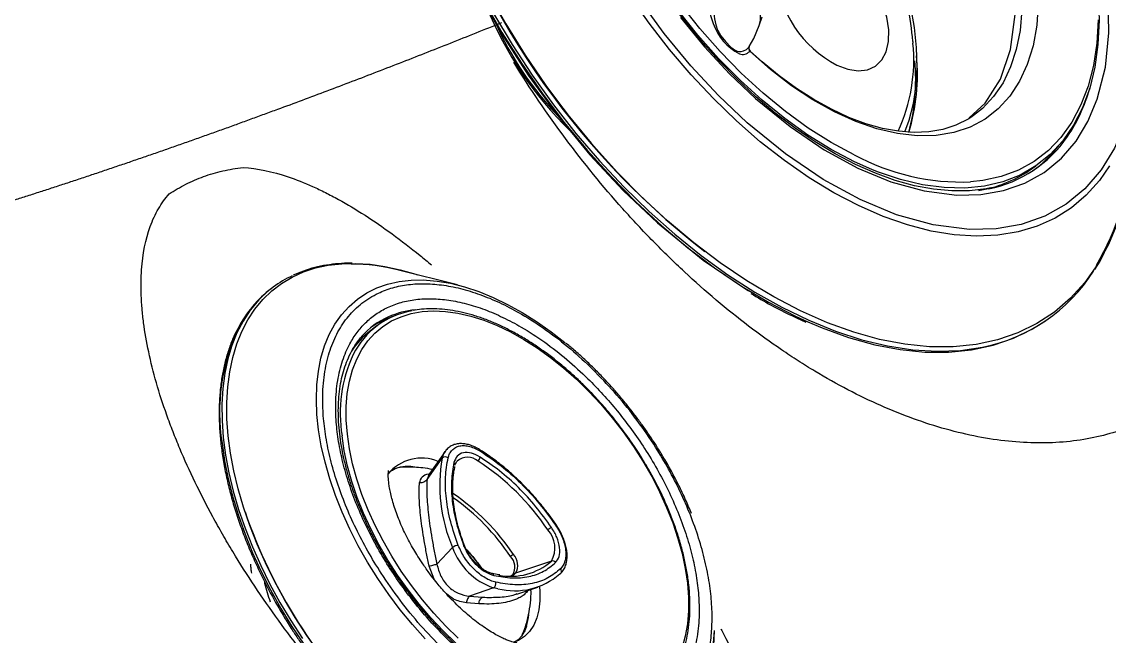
# Model space of a CAD drawing. Extents: x 528 to 612, y 788 to 934.
# Drawn here: x 537.31 to 542.88, y 819.48 to 822.63 of the extents above; entities that cross this region are included whole.
import ezdxf

# ---------------------------------------------------------------- set-up
doc = ezdxf.new("R2010")
doc.units = 0
doc.header["$MEASUREMENT"] = 0
doc.layers.add('1', color=4, linetype='Continuous')
doc.layers.add('JET', color=3, linetype='Continuous')

# ---------------------------------------------------------------- blocks, each defined once
blk = doc.blocks.new('3Dir_1645101')
at = {"layer": '1', "color": 3, "linetype": 'Continuous', "lineweight": 25}
for p, q in [((-1.1469, 0.4836), (-1.3871, 0.2871)), ((1.3004, 0.2871), (1.0602, 0.4836)), ((-1.2244, 0.0295), (-1.2244, -0.012)), ((0.2761, 0.0254), (0.2166, -0.1591)), ((-0.4997, -0.0763), (-0.5004, -0.0741)), ((-0.4997, -0.0763), (-0.4518, -0.2196)), ((-0.44, -0.2363), (-0.481, -0.1089)), ((-0.4224, -0.0593), (-0.4234, -0.056)), ((0.3054, -0.2179), (0.3415, -0.1099)), ((0.2184, -0.1806), (0.2166, -0.1591)), ((-0.4499, -0.2188), (-0.44, -0.2363)), ((0.2139, -0.1755), (0.2138, -0.1868)), ((0.2139, -0.1755), (0.215, -0.1853)), ((0.3052, -0.2168), (0.3041, -0.2214)), ((0.468, -0.2772), (0.4712, -0.2816)), ((-1.7008, -0.2806), (-1.7008, -0.2917)), ((0.2084, -0.2947), (0.1707, -0.4188)), ((0.2263, -0.2789), (0.2084, -0.2947)), ((-0.0616, -0.4547), (-0.0814, -0.3395)), ((0.1707, -0.4188), (0.2142, -0.369)), ((0.2303, -0.4034), (0.1877, -0.4518)), ((-0.0084, -0.5125), (-0.0761, -0.4927)), ((-0.8633, -1.0834), (-0.8557, -1.0859))]:
    blk.add_line(p, q, dxfattribs=at)
at = {"layer": '1', "color": 3, "linetype": 'Continuous', "lineweight": 25, "flags": 128}
for points in [[(-1.2617, 0.3706), (-1.2252, 0.4115), (-1.1743, 0.4603), (-1.1174, 0.5068), (-1.0548, 0.5508), (-0.9867, 0.5921), (-0.9136, 0.6303), (-0.8359, 0.6654), (-0.754, 0.6971), (-0.6682, 0.7253), (-0.5813, 0.7493)], [(-0.859, 0.5224), (-0.7917, 0.5579), (-0.7198, 0.5902), (-0.6437, 0.6191), (-0.5639, 0.6446), (-0.4809, 0.6663), (-0.3952, 0.6842), (-0.3073, 0.6982), (-0.2178, 0.7081), (-0.1272, 0.714), (-0.0361, 0.7157), (0.0549, 0.7133), (0.1454, 0.7068), (0.2347, 0.6962), (0.3222, 0.6816), (0.4075, 0.6631), (0.4901, 0.6408), (0.5693, 0.6148), (0.6448, 0.5853), (0.716, 0.5525), (0.7826, 0.5165), (0.844, 0.4776), (0.9, 0.4361), (0.9502, 0.3922), (0.9942, 0.3461), (1.0319, 0.2982)], [(0.3085, -0.593), (0.2206, -0.607), (0.1311, -0.6169), (0.0405, -0.6228), (-0.0506, -0.6245), (-0.1416, -0.6221), (-0.2321, -0.6156), (-0.3213, -0.605), (-0.4089, -0.5904), (-0.4942, -0.5719), (-0.5768, -0.5496), (-0.656, -0.5236), (-0.7315, -0.4941), (-0.8027, -0.4612), (-0.8693, -0.4253), (-0.9307, -0.3864), (-0.9867, -0.3449), (-1.0369, -0.301), (-1.0809, -0.2549), (-1.1185, -0.207), (-1.1496, -0.1575), (-1.1738, -0.1068), (-1.191, -0.0551), (-1.2011, -0.0028), (-1.2041, 0.0498), (-1.2, 0.1023), (-1.1887, 0.1546), (-1.1704, 0.2061), (-1.1451, 0.2566), (-1.113, 0.3059), (-1.0743, 0.3535), (-1.0293, 0.3993), (-0.9782, 0.4429), (-0.9213, 0.484), (-0.859, 0.5224)], [(-0.057, -1.2095), (-0.1658, -1.2069), (-0.2742, -1.2001), (-0.3815, -1.1893), (-0.4873, -1.1743), (-0.5912, -1.1554), (-0.6927, -1.1325), (-0.7914, -1.1058), (-0.8868, -1.0754), (-0.9785, -1.0415), (-1.0661, -1.0041), (-1.1493, -0.9634), (-1.2276, -0.9197), (-1.3007, -0.8731), (-1.3683, -0.8237), (-1.4302, -0.772), (-1.4859, -0.7179), (-1.5354, -0.6619), (-1.5784, -0.6041), (-1.6146, -0.5447), (-1.6439, -0.4842), (-1.6663, -0.4226), (-1.6816, -0.3603), (-1.6897, -0.2976), (-1.6906, -0.2347), (-1.6843, -0.1719), (-1.6708, -0.1095), (-1.6502, -0.0477), (-1.6226, 0.0131), (-1.588, 0.0728), (-1.5468, 0.131), (-1.4989, 0.1875), (-1.4447, 0.2421), (-1.3843, 0.2944), (-1.3181, 0.3444), (-1.3109, 0.3495)], [(0.2101, -0.7319), (0.1126, -0.7405), (0.0142, -0.745), (-0.0845, -0.7453), (-0.1829, -0.7415), (-0.2806, -0.7336), (-0.377, -0.7215), (-0.4717, -0.7055), (-0.564, -0.6854), (-0.6536, -0.6616), (-0.7399, -0.634), (-0.8225, -0.6029), (-0.901, -0.5683), (-0.9749, -0.5306), (-1.0438, -0.4898), (-1.1074, -0.4463), (-1.1653, -0.4002), (-1.2172, -0.3517), (-1.2628, -0.3012), (-1.3019, -0.2489), (-1.3344, -0.1952), (-1.3599, -0.1401), (-1.3784, -0.0842), (-1.3898, -0.0276), (-1.394, 0.0293), (-1.391, 0.0862), (-1.3808, 0.1429), (-1.3635, 0.1989), (-1.3391, 0.2541), (-1.3078, 0.3081), (-1.2698, 0.3607), (-1.2617, 0.3706)], [(0.3547, 0.0204), (0.3554, 0.0241), (0.3553, 0.0262)], [(-0.481, -0.1089), (-0.4954, -0.0868), (-0.4997, -0.0763)], [(0.344, -0.102), (0.3655, -0.1152), (0.4049, -0.144), (0.4383, -0.1753), (0.4652, -0.2086), (0.4853, -0.2434), (0.4981, -0.2794), (0.5037, -0.316), (0.5018, -0.3527), (0.4958, -0.3792)], [(0.3216, -0.6189), (0.2324, -0.6335), (0.1414, -0.6439), (0.0493, -0.6502), (-0.0433, -0.6523), (-0.136, -0.6502), (-0.2281, -0.6439), (-0.3191, -0.6335), (-0.4083, -0.6189), (-0.4953, -0.6004), (-0.5795, -0.578), (-0.6605, -0.5518), (-0.7376, -0.5221), (-0.8104, -0.4889), (-0.8785, -0.4526)], [(-0.5552, -0.2779), (-0.5431, -0.2624), (-0.5298, -0.2477)], [(-0.0554, -0.2883), (-0.054, -0.2868), (-0.0526, -0.2858), (-0.0513, -0.2853), (-0.0502, -0.2853), (-0.05, -0.2854)], [(-1.6896, -0.3918), (-1.6759, -0.4459), (-1.6534, -0.5078), (-1.6239, -0.5688), (-1.5874, -0.6285), (-1.5442, -0.6866), (-1.4945, -0.743), (-1.4384, -0.7973), (-1.3762, -0.8494), (-1.3081, -0.899), (-1.2346, -0.9459), (-1.1558, -0.9899), (-1.0722, -1.0308), (-0.984, -1.0684), (-0.8918, -1.1026), (-0.7958, -1.1332), (-0.6966, -1.16), (-0.5945, -1.183), (-0.4899, -1.2021), (-0.3835, -1.2171), (-0.2755, -1.228), (-0.1666, -1.2348)], [(-1.2154, -0.9683), (-1.1353, -1.0115), (-1.0505, -1.0516), (-0.9613, -1.0884), (-0.8681, -1.1217), (-0.7713, -1.1513), (-0.6713, -1.1772), (-0.5685, -1.1992), (-0.4635, -1.2173), (-0.3566, -1.2313), (-0.2484, -1.2412), (-0.1392, -1.2469)]]:
    blk.add_lwpolyline(points, dxfattribs=at)
at = {"layer": '1', "color": 3, "linetype": 'Continuous', "lineweight": 25}
for centre, radius, start, end in [((0.5409, -0.1585), 0.8259, 39.1368, 51.0373), ((-0.7725, -0.4759), 0.9798, 128.8498, 143.1889), ((-0.7758, -0.0018), 0.4624, 149.2028, 167.0585), ((-0.8125, 0.0296), 0.4116, 152.8339, 206.9181), ((-0.8237, -0.0134), 0.4126, 160.96, 178.0219), ((0.3875, 0.1021), 0.2507, 173.9021, 179.1376), ((0.1481, 0.1525), 0.00694, 151.625, 182.4367), ((-0.8349, 0.0137), 0.4014, 167.3254, 191.7819), ((-0.398, 0.0651), 0.00701, 40.0757, 104.6096), ((0.0739, -1.1285), 1.236, 87.0825, 110.5036), ((0.1527, -0.0276), 0.1344, 23.2181, 96.7872), ((-0.3424, -0.0503), 0.0812, 101.8405, 184.0774), ((-0.3955, 0.0238), 0.0368, 8.3368, 45.617), ((-0.0382, 0.0006), 0.3153, 312.0381, 4.5158), ((0.0031, -0.0059), 0.3526, 309.2732, 4.2838), ((0.295, 0.0177), 0.0204, 89.7731, 157.9153), ((0.3379, 0.0222), 0.0178, 13.0451, 97.0359), ((-0.8165, -0.011), 0.408, 180.1437, 200.7206), ((-0.459, -0.1056), 0.0223, 102.7551, 188.4712), ((0.1014, 0.4386), 0.7993, 223.2273, 256.778), ((-0.4223, -0.087), 0.0143, 43.5248, 109.8836), ((0.0749, -1.2601), 1.151, 87.1346, 109.1603), ((1.0442, -0.1294), 0.912, 178.8098, 179.9312), ((0.142, -0.1911), 0.0812, 23.2181, 96.7872), ((-0.5532, 0.1794), 0.7108, 208.2282, 242.7649), ((-0.3637, -0.3272), 0.2248, 121.1962, 193.7732), ((0.0753, -1.2806), 1.1537, 87.172, 108.148), ((0.1415, -0.2066), 0.0788, 23.2181, 96.7872), ((0.2684, -0.176), 0.0545, 161.9732, 179.5197), ((-1.1427, -0.2806), 0.5581, 168.3404, 191.4853), ((0.1535, -0.2661), 0.0123, 63.5317, 126.7838), ((0.1842, -0.2913), 0.0245, 351.994, 69.5694), ((0.2163, -0.4637), 0.3133, 36.5336, 47.8723), ((-1.1059, -0.2864), 0.595, 180.5049, 206.3752), ((-0.0372, -0.3355), 0.0443, 144.0119, 185.2503), ((0.0171, -0.017), 0.3372, 253.0162, 304.5699), ((0.0796, -1.5181), 1.2353, 89.544, 95.269), ((-0.7403, -0.0627), 1.0226, 208.5059, 242.3165), ((-0.0413, 1.507), 2.7176, 252.3947, 278.9687)]:
    blk.add_arc(centre, radius, start, end, dxfattribs=at)
for points, knots in [([(0.2983, -0.6903), (0.246, -0.6973), (0.1397, -0.7114), (-0.0263, -0.7181), (-0.183, -0.7137), (-0.327, -0.6998), (-0.4568, -0.6793), (-0.5831, -0.6512), (-0.7046, -0.6153), (-0.8191, -0.5725), (-0.9245, -0.5234), (-1.0201, -0.4688), (-1.1129, -0.4038), (-1.1982, -0.3276), (-1.27, -0.2411), (-1.3217, -0.1519), (-1.3542, -0.0597), (-1.367, 0.036), (-1.359, 0.1265), (-1.335, 0.2096), (-1.2995, 0.2845), (-1.2507, 0.3575), (-1.1887, 0.4276), (-1.1145, 0.4937), (-1.0295, 0.5545), (-0.9348, 0.6097), (-0.8222, 0.6633), (-0.6903, 0.7124), (-0.5407, 0.7545), (-0.4364, 0.7729), (-0.385, 0.782)], [0, 0, 0, 0, 0.038816, 0.0788356, 0.1199757, 0.1521421, 0.1843035, 0.2171543, 0.25, 0.2828508, 0.3156966, 0.3478629, 0.3800243, 0.4211688, 0.4611874, 0.5, 0.5388171, 0.5788356, 0.6199757, 0.6521421, 0.6843035, 0.7171543, 0.75, 0.7828508, 0.8156966, 0.8478629, 0.8800243, 0.9211688, 0.9611862, 1, 1, 1, 1]), ([(-0.0433, 0.8152), (-0.0756, 0.8148), (-0.1209, 0.8143), (-0.1874, 0.8109), (-0.2437, 0.8068), (-0.3103, 0.8001), (-0.3795, 0.7909), (-0.4509, 0.779), (-0.5177, 0.7658), (-0.5599, 0.7554), (-0.5785, 0.7508)], [0, 0, 0, 0, 0.175974, 0.246647, 0.363913, 0.485352, 0.615317, 0.750612, 0.889949, 1, 1, 1, 1]), ([(0.2983, -0.6903), (0.337, -0.6837), (0.4142, -0.6705), (0.5277, -0.6424), (0.6385, -0.6082), (0.7464, -0.5664), (0.8482, -0.518), (0.9428, -0.4628), (1.0278, -0.402), (1.102, -0.3359), (1.164, -0.2658), (1.2128, -0.1928), (1.2483, -0.1179), (1.2724, -0.0348), (1.2803, 0.0557), (1.2675, 0.1514), (1.2377, 0.236), (1.1971, 0.3099), (1.1491, 0.3755), (1.0896, 0.4395), (1.0172, 0.5018), (0.9334, 0.5605), (0.8378, 0.6151), (0.7324, 0.6642), (0.6179, 0.707), (0.4964, 0.7429), (0.3701, 0.771), (0.2403, 0.7915), (0.0964, 0.8054), (-0.0604, 0.8098), (-0.2264, 0.8031), (-0.3327, 0.789), (-0.385, 0.782)], [0, 0, 0, 0, 0.029125, 0.058252, 0.089125, 0.120002, 0.152161, 0.184325, 0.217169, 0.250017, 0.282861, 0.315709, 0.347868, 0.380033, 0.42117, 0.461186, 0.5, 0.529124, 0.558252, 0.589125, 0.620002, 0.652161, 0.684325, 0.717169, 0.750017, 0.782861, 0.815709, 0.847868, 0.880033, 0.92117, 0.961187, 1, 1, 1, 1]), ([(0.5093, 0.7465), (0.4845, 0.7527), (0.4336, 0.7654), (0.3547, 0.7809), (0.2751, 0.7936), (0.1991, 0.8029), (0.1326, 0.8088), (0.0724, 0.8125), (0.0157, 0.8148), (-0.0237, 0.8151), (-0.0433, 0.8152)], [0, 0, 0, 0, 0.142248, 0.291662, 0.437987, 0.577315, 0.700524, 0.792414, 0.896267, 1, 1, 1, 1]), ([(0.2756, -0.6413), (0.239, -0.6464), (0.1659, -0.6565), (0.0516, -0.6644), (-0.0658, -0.6666), (-0.1868, -0.6618), (-0.3081, -0.6502), (-0.4292, -0.631), (-0.5472, -0.6048), (-0.6606, -0.5713), (-0.7674, -0.5313), (-0.8658, -0.4855), (-0.9551, -0.4345), (-1.0417, -0.3738), (-1.1213, -0.3028), (-1.1883, -0.222), (-1.2326, -0.1456), (-1.2595, -0.0749), (-1.2738, -0.0089), (-1.2774, 0.0588), (-1.2693, 0.1287), (-1.249, 0.1987), (-1.2159, 0.2686), (-1.1703, 0.3367), (-1.1124, 0.4022), (-1.0432, 0.4639), (-0.9638, 0.5207), (-0.8755, 0.5722), (-0.7703, 0.6222), (-0.6472, 0.668), (-0.5076, 0.7073), (-0.4102, 0.7245), (-0.3623, 0.733)], [0, 0, 0, 0, 0.029125, 0.058252, 0.089124, 0.120002, 0.152161, 0.184325, 0.217169, 0.250017, 0.282861, 0.315709, 0.347868, 0.380033, 0.42117, 0.461185, 0.5, 0.529123, 0.558252, 0.589124, 0.620002, 0.652161, 0.684325, 0.717169, 0.750017, 0.782861, 0.815709, 0.847868, 0.880033, 0.92117, 0.961187, 1, 1, 1, 1]), ([(-0.3623, 0.733), (-0.3257, 0.7381), (-0.2526, 0.7482), (-0.1382, 0.7561), (-0.0209, 0.7583), (0.1001, 0.7536), (0.2215, 0.7419), (0.3425, 0.7228), (0.4605, 0.6965), (0.5739, 0.663), (0.6807, 0.6231), (0.7792, 0.5772), (0.8684, 0.5263), (0.955, 0.4655), (1.0347, 0.3945), (1.1017, 0.3137), (1.1459, 0.2373), (1.1728, 0.1666), (1.1871, 0.1007), (1.1907, 0.0329), (1.1826, -0.037), (1.1623, -0.107), (1.1292, -0.1769), (1.0837, -0.245), (1.0257, -0.3105), (0.9565, -0.3722), (0.8771, -0.429), (0.7888, -0.4805), (0.6837, -0.5305), (0.5605, -0.5763), (0.4209, -0.6156), (0.3235, -0.6328), (0.2756, -0.6413)], [0, 0, 0, 0, 0.029125, 0.058252, 0.089124, 0.120002, 0.152161, 0.184325, 0.217169, 0.250017, 0.282861, 0.315709, 0.347868, 0.380033, 0.42117, 0.461185, 0.5, 0.529123, 0.558252, 0.589124, 0.620002, 0.652161, 0.684325, 0.717169, 0.750017, 0.782861, 0.815709, 0.847868, 0.880033, 0.92117, 0.961187, 1, 1, 1, 1]), ([(-0.0433, 0.7197), (-0.0736, 0.7193), (-0.1159, 0.7188), (-0.178, 0.7154), (-0.2304, 0.7113), (-0.2924, 0.7046), (-0.3566, 0.6955), (-0.4227, 0.6837), (-0.4893, 0.6693), (-0.5558, 0.6522), (-0.6214, 0.6323), (-0.6854, 0.6098), (-0.7474, 0.5848), (-0.807, 0.5573), (-0.8637, 0.5274), (-0.9173, 0.4953), (-0.9674, 0.4611), (-1.0137, 0.4248), (-1.0561, 0.3866), (-1.0943, 0.3466), (-1.1279, 0.3049), (-1.156, 0.2637), (-1.1704, 0.236), (-1.1771, 0.2231)], [0, 0, 0, 0, 0.059741, 0.083635, 0.123283, 0.164312, 0.208193, 0.253846, 0.300834, 0.348809, 0.397526, 0.446809, 0.496527, 0.546584, 0.596913, 0.647466, 0.698217, 0.749152, 0.800275, 0.851608, 0.90319, 0.955086, 1, 1, 1, 1]), ([(1.0929, 0.2174), (1.0906, 0.2225), (1.0813, 0.2433), (1.0595, 0.2786), (1.0275, 0.323), (0.99, 0.3658), (0.9477, 0.4069), (0.9007, 0.4461), (0.8493, 0.4832), (0.7936, 0.518), (0.7341, 0.5505), (0.671, 0.5804), (0.6047, 0.6077), (0.5356, 0.6321), (0.4641, 0.6536), (0.3909, 0.6722), (0.3167, 0.6875), (0.2432, 0.6997), (0.1738, 0.7084), (0.113, 0.7139), (0.0569, 0.7174), (0.0063, 0.7194), (-0.0281, 0.7196), (-0.0433, 0.7197)], [0, 0, 0, 0, 0.017721, 0.071155, 0.124626, 0.178112, 0.231592, 0.285049, 0.338467, 0.391831, 0.445123, 0.498325, 0.551409, 0.604332, 0.657022, 0.70935, 0.761063, 0.811595, 0.859346, 0.900335, 0.932571, 0.970029, 1, 1, 1, 1]), ([(-1.5574, 0.1177), (-1.5589, 0.1158), (-1.5741, 0.0969), (-1.5984, 0.0596), (-1.6296, 0.0058), (-1.6551, -0.0497), (-1.6755, -0.1057), (-1.6843, -0.1436), (-1.6886, -0.1622)], [0, 0, 0, 0, 0.0220235, 0.2169953, 0.4128152, 0.6096917, 0.8079106, 1, 1, 1, 1]), ([(0.0797, 0.1571), (0.054, 0.1567), (0.018, 0.1562), (-0.0347, 0.1528), (-0.0792, 0.1488), (-0.1316, 0.1421), (-0.1856, 0.133), (-0.2407, 0.1214), (-0.2959, 0.1072), (-0.3495, 0.0908), (-0.3833, 0.078), (-0.3998, 0.0718)], [0, 0, 0, 0, 0.151387, 0.212132, 0.31284, 0.416974, 0.528252, 0.643894, 0.762783, 0.884033, 1, 1, 1, 1]), ([(-0.3927, 0.0696), (-0.3528, 0.0837), (-0.2727, 0.112), (-0.1387, 0.1389), (0.0005, 0.1543), (0.0945, 0.1529), (0.1411, 0.1522)], [0, 0, 0, 0, 0.2482384, 0.5, 0.7517616, 1, 1, 1, 1]), ([(0.1382, 0.1287), (0.0938, 0.1294), (0.0044, 0.1307), (-0.1281, 0.1161), (-0.2556, 0.0905), (-0.3319, 0.0635), (-0.3697, 0.0502)], [0, 0, 0, 0, 0.248238, 0.5, 0.751762, 1, 1, 1, 1]), ([(0.142, 0.1557), (0.1407, 0.1558), (0.12, 0.157), (0.0992, 0.157), (0.0797, 0.1571)], [0, 0, 0, 0, 0.060343, 1, 1, 1, 1]), ([(0.2951, 0.0381), (0.2917, 0.0493), (0.2847, 0.0723), (0.2483, 0.1017), (0.1974, 0.1227), (0.1575, 0.1268), (0.1382, 0.1287)], [0, 0, 0, 0, 0.241904, 0.5, 0.758096, 1, 1, 1, 1]), ([(0.1411, 0.1522), (0.1532, 0.1513), (0.1772, 0.1496), (0.2123, 0.1424), (0.2456, 0.1318), (0.2755, 0.1174), (0.3003, 0.1001), (0.3253, 0.0749), (0.3316, 0.0537), (0.3357, 0.0398)], [0, 0, 0, 0, 0.12101, 0.242056, 0.37122, 0.500455, 0.629619, 0.758853, 1, 1, 1, 1]), ([(0.3545, 0.0262), (0.3542, 0.0299), (0.3533, 0.0414), (0.3453, 0.0597), (0.3317, 0.0802), (0.3133, 0.0986), (0.2912, 0.1146), (0.2663, 0.1279), (0.2388, 0.1388), (0.2118, 0.1465), (0.1864, 0.1514), (0.1641, 0.1546), (0.1493, 0.1551), (0.1419, 0.1553)], [0, 0, 0, 0, 0.05236, 0.159096, 0.266828, 0.374256, 0.480102, 0.58337, 0.682684, 0.78612, 0.861973, 0.931219, 1, 1, 1, 1]), ([(-0.3997, 0.0718), (-0.4006, 0.0715), (-0.41, 0.0682), (-0.4261, 0.0602), (-0.4476, 0.0475), (-0.4663, 0.0326), (-0.4821, 0.0158), (-0.4943, -0.0029), (-0.5025, -0.0236), (-0.5053, -0.0461), (-0.5043, -0.0633), (-0.5007, -0.0723), (-0.5001, -0.0738)], [0, 0, 0, 0, 0.011978, 0.123248, 0.236969, 0.352614, 0.469921, 0.589105, 0.711055, 0.838075, 0.974775, 1, 1, 1, 1]), ([(-0.4639, -0.0839), (-0.4686, -0.0774), (-0.4781, -0.0646), (-0.4848, -0.0434), (-0.4855, -0.0214), (-0.4788, 0.0007), (-0.4654, 0.0217), (-0.4401, 0.0469), (-0.4113, 0.0606), (-0.3927, 0.0696)], [0, 0, 0, 0, 0.12101, 0.242056, 0.37122, 0.500455, 0.629619, 0.758853, 1, 1, 1, 1]), ([(-0.3697, 0.0502), (-0.3848, 0.0429), (-0.4159, 0.0279), (-0.4417, -0.005), (-0.4478, -0.041), (-0.4339, -0.063), (-0.4272, -0.0736)], [0, 0, 0, 0, 0.2419036, 0.5, 0.7580964, 1, 1, 1, 1]), ([(0.159, -0.2551), (0.1822, -0.2332), (0.2288, -0.1892), (0.2732, -0.1156), (0.2985, -0.0391), (0.2962, 0.0125), (0.2951, 0.0381)], [0, 0, 0, 0, 0.248238, 0.5, 0.751762, 1, 1, 1, 1]), ([(0.3357, 0.0398), (0.3369, 0.0129), (0.3393, -0.0413), (0.3127, -0.1217), (0.2661, -0.1991), (0.2171, -0.2453), (0.1927, -0.2683)], [0, 0, 0, 0, 0.248238, 0.5, 0.751762, 1, 1, 1, 1]), ([(-0.0433, -0.6583), (-0.0736, -0.6579), (-0.116, -0.6574), (-0.1782, -0.6541), (-0.231, -0.6502), (-0.2933, -0.6436), (-0.3578, -0.6347), (-0.4243, -0.6232), (-0.4913, -0.6091), (-0.5582, -0.5923), (-0.6241, -0.573), (-0.6885, -0.5511), (-0.7508, -0.5268), (-0.8106, -0.5001), (-0.8675, -0.4712), (-0.9213, -0.4403), (-0.9715, -0.4074), (-1.0179, -0.3727), (-1.0604, -0.3364), (-1.0987, -0.2986), (-1.1327, -0.2594), (-1.1622, -0.219), (-1.1872, -0.1772), (-1.2072, -0.1342), (-1.221, -0.096), (-1.2258, -0.072), (-1.2276, -0.0629)], [0, 0, 0, 0, 0.051892, 0.072749, 0.107344, 0.143157, 0.181465, 0.221316, 0.262323, 0.304177, 0.346658, 0.389606, 0.432901, 0.476458, 0.520214, 0.564129, 0.608182, 0.652372, 0.696717, 0.74126, 0.786074, 0.831267, 0.876986, 0.92342, 0.970798, 1, 1, 1, 1]), ([(-0.0731, -0.3094), (-0.1141, -0.2966), (-0.1967, -0.2706), (-0.304, -0.2171), (-0.3967, -0.1552), (-0.4416, -0.1075), (-0.4639, -0.0839)], [0, 0, 0, 0, 0.248238, 0.5, 0.751762, 1, 1, 1, 1]), ([(-0.4272, -0.0736), (-0.406, -0.0961), (-0.3632, -0.1415), (-0.275, -0.2004), (-0.1729, -0.2513), (-0.0944, -0.276), (-0.0554, -0.2883)], [0, 0, 0, 0, 0.248238, 0.5, 0.751762, 1, 1, 1, 1]), ([(-0.412, -0.077), (-0.4122, -0.0768), (-0.416, -0.073), (-0.42, -0.066), (-0.4219, -0.0597), (-0.4228, -0.0569)], [0, 0, 0, 0, 0.03461, 0.559743, 1, 1, 1, 1]), ([(-0.0499, -0.2852), (-0.0542, -0.284), (-0.0762, -0.2783), (-0.1143, -0.2656), (-0.1638, -0.2471), (-0.2109, -0.2261), (-0.2554, -0.203), (-0.2968, -0.1779), (-0.3348, -0.151), (-0.3689, -0.1224), (-0.3932, -0.0993), (-0.4045, -0.0854), (-0.4074, -0.0819)], [0, 0, 0, 0, 0.0274843, 0.1407471, 0.2555009, 0.3713278, 0.4879424, 0.6051695, 0.7229349, 0.8412638, 0.9602902, 1, 1, 1, 1]), ([(1.1415, -0.0602), (1.1409, -0.0646), (1.1378, -0.0841), (1.1265, -0.1185), (1.1078, -0.1631), (1.0834, -0.2067), (1.054, -0.2493), (1.0195, -0.2907), (0.98, -0.3306), (0.9359, -0.3691), (0.8871, -0.4058), (0.8341, -0.4407), (0.7769, -0.4734), (0.7159, -0.5039), (0.6515, -0.532), (0.5839, -0.5576), (0.5136, -0.5804), (0.4411, -0.6004), (0.367, -0.6174), (0.2924, -0.6314), (0.2195, -0.6421), (0.153, -0.6494), (0.0943, -0.654), (0.0305, -0.6575), (-0.015, -0.658), (-0.0433, -0.6583)], [0, 0, 0, 0, 0.013958, 0.062301, 0.11018, 0.157639, 0.204763, 0.25164, 0.298349, 0.34495, 0.391485, 0.437977, 0.484435, 0.530859, 0.57724, 0.62355, 0.669744, 0.715742, 0.761397, 0.806417, 0.850101, 0.890235, 0.922261, 0.95144, 1, 1, 1, 1]), ([(0.3241, -0.1579), (0.3253, -0.1613), (0.3276, -0.168), (0.3297, -0.1788), (0.3308, -0.19), (0.3308, -0.2019), (0.3297, -0.2144), (0.3276, -0.2273), (0.3226, -0.2485), (0.3116, -0.279), (0.2905, -0.3197), (0.2638, -0.3611), (0.2414, -0.3894), (0.2303, -0.4034)], [0, 0, 0, 0, 0.059876, 0.118012, 0.174421, 0.23176, 0.290278, 0.34744, 0.403278, 0.560615, 0.711399, 0.857171, 1, 1, 1, 1]), ([(0.4921, -0.3226), (0.4866, -0.3134), (0.4706, -0.2863), (0.4382, -0.2448), (0.3955, -0.1988), (0.359, -0.1654), (0.3357, -0.1492), (0.3297, -0.145)], [0, 0, 0, 0, 0.132071, 0.389914, 0.649076, 0.909353, 1, 1, 1, 1]), ([(-0.464, -0.1833), (-0.4762, -0.1946), (-0.499, -0.216), (-0.5276, -0.2489), (-0.5542, -0.2828), (-0.5693, -0.3071), (-0.5778, -0.3209)], [0, 0, 0, 0, 0.2787682, 0.5224132, 0.7289868, 1, 1, 1, 1]), ([(-0.4488, -0.2775), (-0.4554, -0.2683), (-0.4683, -0.2502), (-0.4669, -0.2237), (-0.4563, -0.2089), (-0.4557, -0.208)], [0, 0, 0, 0, 0.495929, 0.971449, 1, 1, 1, 1]), ([(0.2142, -0.369), (0.2328, -0.3444), (0.2701, -0.295), (0.2984, -0.2439), (0.3034, -0.221), (0.3042, -0.2175)], [0, 0, 0, 0, 0.459129, 0.917961, 1, 1, 1, 1]), ([(-0.5816, -0.378), (-0.5822, -0.3757), (-0.5847, -0.3659), (-0.5846, -0.3499), (-0.5815, -0.329), (-0.5734, -0.3076), (-0.5646, -0.2906), (-0.5566, -0.2803), (-0.5544, -0.2774)], [0, 0, 0, 0, 0.0702165, 0.3021403, 0.535532, 0.737987, 0.9273054, 1, 1, 1, 1]), ([(-0.44, -0.2363), (-0.439, -0.2396), (-0.4369, -0.2463), (-0.4379, -0.2575), (-0.4417, -0.2685), (-0.4465, -0.2745), (-0.4488, -0.2775)], [0, 0, 0, 0, 0.245709, 0.501599, 0.756635, 1, 1, 1, 1]), ([(-0.0761, -0.4927), (-0.0961, -0.4834), (-0.1371, -0.4646), (-0.1953, -0.4361), (-0.2505, -0.4075), (-0.3011, -0.3793), (-0.3469, -0.3518), (-0.3874, -0.3252), (-0.4222, -0.3), (-0.44, -0.2849), (-0.4488, -0.2775)], [0, 0, 0, 0, 0.123332, 0.251314, 0.374869, 0.500003, 0.625133, 0.748692, 0.876669, 1, 1, 1, 1]), ([(-0.44, -0.2363), (-0.431, -0.2437), (-0.4131, -0.2586), (-0.3779, -0.2838), (-0.337, -0.3105), (-0.2904, -0.3385), (-0.2388, -0.3673), (-0.1829, -0.3964), (-0.1237, -0.4257), (-0.0823, -0.445), (-0.0616, -0.4547)], [0, 0, 0, 0, 0.1254168, 0.2502959, 0.3750284, 0.5, 0.6249715, 0.749704, 0.8745831, 1, 1, 1, 1]), ([(0.1927, -0.2683), (0.1854, -0.2739), (0.1709, -0.2851), (0.1425, -0.299), (0.1099, -0.3103), (0.0733, -0.3181), (0.0351, -0.3218), (-0.0153, -0.3218), (-0.0503, -0.3143), (-0.0731, -0.3094)], [0, 0, 0, 0, 0.12101, 0.242056, 0.37122, 0.500455, 0.629619, 0.758853, 1, 1, 1, 1]), ([(-0.0554, -0.2883), (-0.037, -0.2921), (0.0011, -0.3002), (0.0634, -0.2966), (0.1204, -0.2817), (0.1464, -0.2638), (0.159, -0.2551)], [0, 0, 0, 0, 0.241904, 0.5, 0.758096, 1, 1, 1, 1]), ([(0.146, -0.2561), (0.1453, -0.2568), (0.1408, -0.2612), (0.1289, -0.2686), (0.1101, -0.278), (0.0897, -0.285), (0.0697, -0.2897), (0.0505, -0.2928), (0.0335, -0.2942), (0.0224, -0.2944), (0.0185, -0.2944)], [0, 0, 0, 0, 0.0286441, 0.194703, 0.3566034, 0.5334887, 0.6657013, 0.781428, 0.9252772, 1, 1, 1, 1]), ([(0.1753, -0.2293), (0.1743, -0.2303), (0.1658, -0.2396), (0.1552, -0.2483), (0.1458, -0.256)], [0, 0, 0, 0, 0.111168, 1, 1, 1, 1]), ([(0.0185, -0.2944), (0.008, -0.2941), (-0.0068, -0.2936), (-0.0278, -0.2905), (-0.0404, -0.2882), (-0.0482, -0.2858), (-0.0499, -0.2852)], [0, 0, 0, 0, 0.442759, 0.621644, 0.914513, 1, 1, 1, 1]), ([(-0.0345, -0.2889), (-0.0116, -0.2867), (0.0302, -0.2826), (0.0725, -0.2834), (0.0917, -0.2838)], [0, 0, 0, 0, 0.547552, 1, 1, 1, 1]), ([(0.4704, -0.2807), (0.471, -0.2815), (0.4769, -0.2891), (0.4844, -0.303), (0.4928, -0.3225), (0.4972, -0.3423), (0.4985, -0.3603), (0.4959, -0.3729), (0.4948, -0.3781)], [0, 0, 0, 0, 0.020492, 0.19896, 0.387184, 0.593187, 0.831508, 1, 1, 1, 1]), ([(0.5071, -0.3675), (0.5072, -0.3674), (0.5077, -0.3667), (0.5054, -0.3693), (0.4992, -0.3748), (0.4879, -0.3836), (0.4719, -0.3945), (0.4509, -0.407), (0.4248, -0.4206), (0.3939, -0.4346), (0.3584, -0.4486), (0.3186, -0.462), (0.2749, -0.4745), (0.2282, -0.4856), (0.1794, -0.495), (0.1299, -0.5024), (0.0847, -0.5074), (0.0441, -0.5106), (0.003, -0.5126), (-0.047, -0.5136), (-0.0932, -0.5125), (-0.1361, -0.5102), (-0.1726, -0.5073), (-0.2152, -0.5025), (-0.2588, -0.4962), (-0.3025, -0.4881), (-0.3454, -0.4786), (-0.3865, -0.4676), (-0.4251, -0.4556), (-0.4605, -0.4427), (-0.4922, -0.4295), (-0.5199, -0.4164), (-0.5433, -0.4037), (-0.5623, -0.3921), (-0.5768, -0.382), (-0.5869, -0.3739), (-0.5924, -0.369), (-0.5944, -0.3667), (-0.5939, -0.3673), (-0.5939, -0.3674)], [0, 0, 0, 0, 0.00295, 0.033588, 0.063579, 0.093265, 0.122884, 0.152586, 0.18253, 0.212808, 0.243458, 0.274463, 0.305752, 0.337178, 0.368458, 0.398942, 0.428266, 0.449173, 0.470532, 0.499965, 0.535793, 0.550531, 0.574884, 0.600065, 0.626904, 0.654667, 0.683021, 0.711698, 0.740503, 0.769297, 0.79799, 0.82654, 0.854952, 0.883281, 0.911639, 0.940196, 0.969113, 0.998675, 1, 1, 1, 1]), ([(0.2303, -0.4034), (0.2276, -0.4007), (0.2221, -0.3952), (0.2165, -0.3858), (0.2134, -0.3767), (0.2139, -0.3715), (0.2142, -0.369)], [0, 0, 0, 0, 0.244349, 0.5, 0.755651, 1, 1, 1, 1]), ([(-0.0616, -0.4547), (-0.0411, -0.4628), (-0.0005, -0.4789), (0.0656, -0.4788), (0.1267, -0.4593), (0.156, -0.4323), (0.1707, -0.4188)], [0, 0, 0, 0, 0.251061, 0.499999, 0.748938, 1, 1, 1, 1]), ([(0.1707, -0.4188), (0.1708, -0.4211), (0.1708, -0.4258), (0.1743, -0.4345), (0.1799, -0.4435), (0.1852, -0.4491), (0.1877, -0.4518)], [0, 0, 0, 0, 0.24509, 0.500756, 0.756019, 1, 1, 1, 1]), ([(-0.0616, -0.4547), (-0.0621, -0.4571), (-0.0633, -0.462), (-0.0668, -0.4717), (-0.0711, -0.4823), (-0.0744, -0.4893), (-0.0761, -0.4927)], [0, 0, 0, 0, 0.2445351, 0.5000001, 0.755465, 1, 1, 1, 1]), ([(0.1877, -0.4518), (0.171, -0.4674), (0.1437, -0.4927), (0.1048, -0.5027), (0.0897, -0.5066)], [0, 0, 0, 0, 0.6113299, 1, 1, 1, 1]), ([(-1.6369, -0.5562), (-1.6322, -0.5662), (-1.6188, -0.5944), (-1.5907, -0.6398), (-1.5531, -0.6923), (-1.5101, -0.7433), (-1.4621, -0.7927), (-1.4092, -0.8403), (-1.3517, -0.886), (-1.2898, -0.9295), (-1.2237, -0.9708), (-1.1536, -1.0098), (-1.0798, -1.0462), (-1.0025, -1.08), (-0.9222, -1.1111), (-0.839, -1.1394), (-0.7534, -1.1647), (-0.6658, -1.187), (-0.5768, -1.2062), (-0.4871, -1.2223), (-0.3984, -1.235), (-0.3137, -1.2444), (-0.2398, -1.2504), (-0.1732, -1.2541), (-0.1099, -1.2564), (-0.0658, -1.2567), (-0.0433, -1.2569)], [0, 0, 0, 0, 0.024508, 0.069821, 0.115153, 0.160495, 0.205837, 0.251171, 0.296491, 0.341791, 0.387062, 0.432299, 0.477493, 0.522635, 0.567708, 0.612692, 0.657552, 0.702232, 0.746635, 0.790575, 0.83364, 0.874727, 0.911273, 0.938202, 0.968486, 1, 1, 1, 1]), ([(-0.631, -1.2219), (-0.6245, -1.2256), (-0.6114, -1.2332), (-0.5984, -1.2407), (-0.5918, -1.2445)], [0, 0, 0, 0, 0.500001, 1, 1, 1, 1]), ([(-0.52, -1.2158), (-0.5166, -1.2176), (-0.4996, -1.2265), (-0.4644, -1.2393), (-0.4325, -1.2498), (-0.4166, -1.2551)], [0, 0, 0, 0, 0.11144, 0.554532, 1, 1, 1, 1])]:
    blk.add_open_spline(points, degree=3, knots=knots, dxfattribs=at)
blk = doc.blocks.new('5S-R_1644901')
at = {"layer": '1', "color": 4, "linetype": 'Continuous'}
for p, q in [((1.4549, 2.0762), (1.4454, 2.0817)), ((0.7877, 1.6727), (0.7517, 1.6935)), ((0.6579, 1.2939), (0.6737, 1.2848)), ((0.45, 0.8481), (0.4577, 0.8525)), ((1.8802, 0.3466), (1.8819, 0.3544)), ((0.7177, 0.1046), (0.6706, 0.0986)), ((0.8391, 0.1048), (0.837, 0.1052))]:
    blk.add_line(p, q, dxfattribs=at)
at = {"layer": '1', "color": 3, "linetype": 'Continuous'}
for p, q in [((1.9797, 0.9163), (1.9787, 0.9865)), ((0.8566, 0.1192), (0.8579, 0.1174))]:
    blk.add_line(p, q, dxfattribs=at)
at = {"layer": '1', "color": 4, "linetype": 'Continuous', "flags": 128}
for points in [[(0.3502, 2.0578), (0.4548, 2.1016), (0.584, 2.1454), (0.7108, 2.177), (0.8347, 2.1961), (0.9548, 2.2027), (1.0706, 2.1966), (1.1814, 2.1781), (1.2867, 2.147), (1.3858, 2.1037), (1.4782, 2.0484), (1.5634, 1.9813), (1.6409, 1.9029), (1.7103, 1.8135), (1.7713, 1.7136), (1.8234, 1.6038), (1.8665, 1.4847), (1.9002, 1.357), (1.9244, 1.2213), (1.939, 1.0784), (1.9439, 0.929)], [(1.0998, 2.1946), (1.0499, 2.201), (1.0001, 2.2024)], [(1.9787, 0.9865), (1.9748, 1.0662), (1.9602, 1.2097), (1.9359, 1.3459), (1.902, 1.4742), (1.8588, 1.5937), (1.8064, 1.7039), (1.7452, 1.8042), (1.6755, 1.8939), (1.5977, 1.9727), (1.5122, 2.04), (1.4549, 2.0762)], [(-0.1875, 1.8136), (-0.0069, 1.9052), (0.1765, 1.9715), (0.359, 2.0088), (0.4955, 2.0158), (0.625, 2.0032), (0.7487, 1.9704), (0.8624, 1.9176), (0.965, 1.8455), (1.0553, 1.7547), (1.1309, 1.6489), (1.193, 1.5272), (1.252, 1.3504), (1.2863, 1.1584), (1.2973, 0.9562)], [(1.1571, 0.8753), (1.1471, 1.0584), (1.1161, 1.2323), (1.0627, 1.3923), (1.0064, 1.5025), (0.9379, 1.5984), (0.8562, 1.6806), (0.7633, 1.7459), (0.6603, 1.7937), (0.5483, 1.8234), (0.431, 1.8348), (0.3074, 1.8285), (0.1421, 1.7947), (-0.0239, 1.7347), (-0.1875, 1.6518)], [(-0.1449, 1.618), (-0.0594, 1.6619), (0.0537, 1.7101), (0.1652, 1.7459), (0.274, 1.7691), (0.3795, 1.7795), (0.4808, 1.7771), (0.577, 1.7619), (0.6676, 1.7339), (0.7517, 1.6934), (0.8289, 1.6408), (0.8983, 1.5763), (0.9597, 1.5005), (1.0124, 1.414), (1.0561, 1.3175), (1.0904, 1.2116), (1.1151, 1.0972), (1.13, 0.9751), (1.1321, 0.9442)], [(0.9538, 1.5327), (0.9683, 1.515), (1.0148, 1.4415), (1.0545, 1.3603), (1.0872, 1.272), (1.1127, 1.1769), (1.1311, 1.0756), (1.142, 0.9686), (1.1456, 0.8566), (1.1417, 0.7402), (1.1304, 0.6201), (1.1118, 0.4973), (1.0861, 0.3726), (1.0535, 0.247), (1.0147, 0.122), (0.9706, -0.0004), (0.9236, -0.1155), (0.8793, -0.2132), (0.8416, -0.2901), (0.7949, -0.3789), (0.7571, -0.4463)], [(-0.0035, 1.343), (0.1009, 1.3846), (0.2031, 1.413), (0.3023, 1.4282), (0.3973, 1.4298), (0.4873, 1.4179), (0.5713, 1.3926), (0.6486, 1.3542), (0.7184, 1.303), (0.7801, 1.2395), (0.8329, 1.1644), (0.8763, 1.0783), (0.9101, 0.9822), (0.9337, 0.877), (0.947, 0.7637), (0.9499, 0.6435), (0.9423, 0.5175), (0.9243, 0.3869), (0.8961, 0.2531), (0.8579, 0.1174)], [(0.6775, 1.2778), (0.5741, 1.3198), (0.4298, 1.337), (0.2702, 1.3178), (0.0991, 1.2609)], [(0.659, 1.2918), (0.6827, 1.2792), (0.7422, 1.2335), (0.7906, 1.1823), (0.8324, 1.1232), (0.8678, 1.0565), (0.8967, 0.9827), (0.9189, 0.9019), (0.9344, 0.8148), (0.9429, 0.7218), (0.9443, 0.6238), (0.9385, 0.5214), (0.9256, 0.4156), (0.9057, 0.3073), (0.8791, 0.1978), (0.8556, 0.1195)], [(0.8849, 1.0128), (0.8224, 1.0074), (0.7359, 0.9899), (0.648, 0.9626), (0.5592, 0.9258), (0.4704, 0.8798), (0.3822, 0.8253), (0.2952, 0.7627), (0.2103, 0.6928), (0.1578, 0.6439)], [(1.2973, 0.9562), (1.2863, 0.7413), (1.252, 0.5097), (1.193, 0.2649), (1.1309, 0.0714), (1.0553, -0.1218), (0.965, -0.3167), (0.8624, -0.5073)], [(1.9849, 0.8987), (1.9854, 0.925), (1.9836, 0.9778)], [(1.9439, 0.929), (1.939, 0.774), (1.9244, 0.6142), (1.9002, 0.4505), (1.8665, 0.2838), (1.8234, 0.115), (1.7713, -0.055), (1.7103, -0.2252), (1.6409, -0.3948), (1.5634, -0.5628), (1.4782, -0.7282), (1.3858, -0.8902), (1.2867, -1.0479), (1.1814, -1.2004)], [(0.8562, -0.2775), (0.9379, -0.1009), (1.0064, 0.074), (1.0627, 0.2492), (1.1161, 0.4709), (1.1471, 0.6806), (1.1571, 0.8753)], [(1.1044, 0.8292), (1.0984, 0.6958), (1.0825, 0.5578), (1.057, 0.4164), (1.022, 0.2725), (0.9779, 0.1273), (0.9248, -0.0181), (0.8633, -0.1626), (0.7938, -0.3052)], [(0.7283, 0.5507), (0.723, 0.6103), (0.7071, 0.6615), (0.6815, 0.7022), (0.6471, 0.7308), (0.6048, 0.7465), (0.5566, 0.7485), (0.5042, 0.7366), (0.4499, 0.7114), (0.3957, 0.6739), (0.3436, 0.6256), (0.2955, 0.5682), (0.2533, 0.504), (0.2189, 0.4357), (0.193, 0.3653), (0.1909, 0.3561)], [(0.6164, -1.8815), (0.638, -1.8644), (0.8565, -1.6567), (1.0186, -1.4779), (1.1749, -1.2825), (1.3226, -1.0727), (1.4591, -0.8518), (1.5822, -0.6231), (1.69, -0.3903), (1.7812, -0.1572), (1.8549, 0.0726), (1.9255, 0.3656), (1.9665, 0.6429), (1.9666, 0.6438)], [(1.1652, -1.2232), (1.2724, -1.0699), (1.3735, -0.9112), (1.4677, -0.7479), (1.5547, -0.581), (1.6338, -0.4115), (1.7047, -0.2402), (1.767, -0.0682), (1.8203, 0.1036), (1.8643, 0.2743), (1.8819, 0.3544)], [(0.8369, 0.1039), (0.7894, 0.1078), (0.7177, 0.1046)], [(0.7418, -0.1461), (0.7627, -0.1324), (0.7863, -0.1162), (0.8106, -0.0973), (0.8309, -0.0776), (0.8411, -0.0649), (0.8505, -0.0507), (0.8671, -0.0166), (0.8803, 0.0206), (0.8839, 0.0357), (0.8851, 0.0487), (0.8845, 0.059), (0.8824, 0.068), (0.8774, 0.0787), (0.87, 0.088), (0.8561, 0.0985), (0.8391, 0.1048)]]:
    blk.add_lwpolyline(points, dxfattribs=at)
at = {"layer": '1', "color": 3, "linetype": 'Continuous', "flags": 128}
for points in [[(0.5875, 2.0333), (0.6784, 2.0187), (0.7754, 1.9906), (0.8662, 1.9501), (0.9503, 1.8976), (1.027, 1.8333), (1.0959, 1.7578), (1.1566, 1.6715), (1.2086, 1.575), (1.2516, 1.4688), (1.2853, 1.3538), (1.3096, 1.2305), (1.3242, 1.0999), (1.3291, 0.9627), (1.3242, 0.82), (1.3096, 0.6724), (1.2853, 0.5212), (1.2516, 0.3671), (1.2086, 0.2113), (1.1566, 0.0547), (1.0959, -0.1016), (1.027, -0.2567), (0.9503, -0.4095), (0.8662, -0.559)], [(1.2513, -1.1502), (1.3543, -0.9947), (1.4509, -0.8344), (1.5406, -0.6702), (1.6228, -0.5029), (1.6972, -0.3335), (1.7632, -0.1628), (1.8206, 0.0081), (1.8691, 0.1783), (1.9083, 0.347), (1.938, 0.5131), (1.9582, 0.6759), (1.9686, 0.8343), (1.9692, 0.9875), (1.9601, 1.1348), (1.9413, 1.2752), (1.9128, 1.4081), (1.8748, 1.5326), (1.8276, 1.6482), (1.7714, 1.7542), (1.707, 1.8492)], [(-0.0614, 1.6556), (0.0501, 1.7017), (0.1599, 1.7357), (0.267, 1.7571), (0.3706, 1.7659), (0.47, 1.7621), (0.5644, 1.7456), (0.6531, 1.7165), (0.7354, 1.6752), (0.8107, 1.6218), (0.8784, 1.5568), (0.9379, 1.4808), (0.9711, 1.4275)], [(0.0623, 1.2818), (0.161, 1.3191), (0.2577, 1.3441), (0.3513, 1.3567), (0.441, 1.3568), (0.5259, 1.3442), (0.6052, 1.3192), (0.6579, 1.2939)], [(1.1321, 0.9442), (1.135, 0.8463), (1.13, 0.7117), (1.1151, 0.5724), (1.0904, 0.4295), (1.0561, 0.284), (1.0124, 0.137), (0.9597, -0.0104), (0.8983, -0.157), (0.8289, -0.3016), (0.7517, -0.4433), (0.6676, -0.581), (0.577, -0.7135), (0.4808, -0.8399), (0.3795, -0.9592), (0.274, -1.0705), (0.1652, -1.173), (0.0537, -1.2659), (-0.0594, -1.3484), (-0.1735, -1.42)], [(0.135, -2.2164), (0.2214, -2.1671), (0.3536, -2.0823), (0.4849, -1.9868), (0.6146, -1.8811), (0.7419, -1.7658), (0.8662, -1.6414), (0.9868, -1.5087), (1.1031, -1.3685), (1.2143, -1.2214), (1.32, -1.0683), (1.4194, -0.9099), (1.5122, -0.7473), (1.5977, -0.5812), (1.6755, -0.4126), (1.7452, -0.2424), (1.8064, -0.0715), (1.8588, 0.0991), (1.902, 0.2686), (1.9359, 0.4359), (1.9602, 0.6003), (1.9748, 0.7607), (1.9797, 0.9163)], [(0.7177, 0.1044), (0.6892, 0.0984), (0.6642, 0.0857), (0.6437, 0.0677), (0.6152, 0.0201), (0.6033, -0.0363), (0.6053, -0.0662), (0.6136, -0.0964), (0.6292, -0.1264), (0.653, -0.1556), (0.7283, -0.2098)]]:
    blk.add_lwpolyline(points, dxfattribs=at)
at = {"layer": '1', "color": 4, "linetype": 'Continuous'}
for centre, radius, start, end in [((0.9581, 0.8871), 1.3106, 84.8578, 112.1651), ((1.0081, 1.3244), 0.874, 36.9061, 83.26), ((0.45, 1.1388), 0.6425, 37.1772, 81.3364), ((0.4748, 1.1276), 0.6403, 61.2897, 78.0083), ((0.4573, 1.1079), 0.6543, 34.9925, 59.6676), ((-0.0721, 0.881), 1.1776, 357.4785, 27.651), ((1.0375, 0.0217), 1.0232, 98.9231, 121.1369), ((1.0805, -0.0072), 1.059, 100.9049, 121.0104), ((-0.0211, 0.8775), 2.0062, 353.7787, 0.605), ((0.139, 0.5712), 0.5897, 300.6344, 358.0151), ((-2.1308, 1.2209), 4.1052, 312.3021, 347.7032), ((0.8377, 0.124), 0.019, 267.1632, 346.1819), ((0.8397, 0.1242), 0.0194, 268.1031, 339.3427), ((0.6141, 0.0844), 0.2786, 314.6755, 358.2726), ((-0.1107, 0.0367), 1.8255, 317.5365, 341.7449), ((-0.0073, -0.0208), 1.7001, 319.5916, 339.4158)]:
    blk.add_arc(centre, radius, start, end, dxfattribs=at)
at = {"layer": '1', "color": 3, "linetype": 'Continuous'}
for centre, radius, start, end in [((0.4253, 0.9505), 0.8324, 81.607, 100.4596), ((0.9059, 0.1253), 0.8542, 90.5626, 121.6513), ((1.1541, -0.3758), 1.412, 119.912, 134.7677), ((0.8446, 0.071), 0.0483, 5.9013, 73.9212), ((0.4295, 0.2634), 0.5358, 306.3809, 315.2564)]:
    blk.add_arc(centre, radius, start, end, dxfattribs=at)
blk = doc.blocks.new('2018 FLASH')
at = {"layer": '1', "linetype": 'Continuous', "lineweight": 25}
for points, knots in [([(8.7167, 16.6151), (8.7379, 16.6213), (8.7804, 16.6338), (8.8444, 16.6528), (8.9086, 16.672), (8.973, 16.6915), (9.0375, 16.7113), (9.1022, 16.7312), (9.1671, 16.7514), (9.2322, 16.7719), (9.2975, 16.7925), (9.3629, 16.8134), (9.4285, 16.8346), (9.4943, 16.856), (9.5602, 16.8776), (9.6263, 16.8994), (9.6926, 16.9215), (9.759, 16.9437), (9.8256, 16.9663), (9.8923, 16.989), (9.9592, 17.012), (10.0263, 17.0351), (10.0935, 17.0585), (10.1609, 17.0822), (10.2284, 17.106), (10.2961, 17.1301), (10.3639, 17.1544), (10.4319, 17.1788), (10.5, 17.2035), (10.5683, 17.2285), (10.6559, 17.2606), (10.7631, 17.3004), (10.8903, 17.348), (11.0182, 17.3965), (11.1468, 17.4458), (11.2762, 17.4958), (11.4062, 17.5467), (11.537, 17.5983), (11.6683, 17.6507), (11.7566, 17.6863), (11.8007, 17.7041)], [0, 0, 0, 0, 0.022618, 0.045205, 0.067759, 0.090281, 0.112771, 0.135228, 0.157653, 0.180045, 0.202404, 0.224731, 0.247024, 0.269284, 0.291511, 0.313705, 0.335866, 0.357992, 0.380085, 0.402145, 0.42417, 0.446161, 0.468118, 0.490041, 0.51193, 0.533784, 0.555603, 0.577388, 0.599137, 0.620852, 0.642532, 0.68241, 0.722251, 0.762052, 0.801813, 0.841534, 0.881214, 0.920852, 0.960448, 1, 1, 1, 1]), ([(15.596, 16.9999), (15.614, 16.8832), (15.623, 16.7724), (15.623, 16.5619), (15.6141, 16.4622), (15.5868, 16.3211), (15.5752, 16.2754), (15.5477, 16.1881), (15.5317, 16.1465), (15.4773, 16.0274), (15.4323, 15.9557), (15.3517, 15.8598), (15.3227, 15.8297), (15.2601, 15.7737), (15.227, 15.748), (15.1223, 15.6779), (15.0456, 15.6404), (14.9206, 15.5979), (14.8773, 15.586), (14.7874, 15.5671), (14.7407, 15.5601), (14.5979, 15.5464), (14.4986, 15.5472), (14.2926, 15.5685), (14.1859, 15.589), (13.9655, 15.6505), (13.8542, 15.6909), (13.6302, 15.79), (13.5174, 15.8488), (13.3754, 15.9341), (13.347, 15.9518), (13.2901, 15.9883), (13.2615, 16.0072), (13.1764, 16.0652), (13.1201, 16.1058), (12.9528, 16.2335), (12.8432, 16.3261), (12.6818, 16.4765), (12.6286, 16.5286), (12.5231, 16.6365), (12.4707, 16.6926), (12.3175, 16.8645), (12.2198, 16.9843), (12.0336, 17.2343), (11.9451, 17.3645), (11.8615, 17.5002)], [0, 0, 0, 0, 0.0625, 0.0625, 0.125, 0.125, 0.15625, 0.15625, 0.1875, 0.1875, 0.25, 0.25, 0.28125, 0.28125, 0.3125, 0.3125, 0.375, 0.375, 0.40625, 0.40625, 0.4375, 0.4375, 0.5, 0.5, 0.5625, 0.5625, 0.625, 0.625, 0.6875, 0.6875, 0.703125, 0.703125, 0.71875, 0.71875, 0.75, 0.75, 0.8125, 0.8125, 0.84375, 0.84375, 0.875, 0.875, 0.9375, 0.9375, 1, 1, 1, 1]), ([(10.0968, 16.8252), (10.1237, 16.8434), (10.1521, 16.8601), (10.211, 16.8902), (10.2415, 16.9034), (10.3046, 16.9261), (10.3371, 16.9356), (10.4044, 16.951), (10.4392, 16.9569), (10.4752, 16.9613)], [0, 0, 0, 0, 0.25, 0.25, 0.5, 0.5, 0.75, 0.75, 1, 1, 1, 1]), ([(10.4752, 16.9613), (10.5474, 16.9566), (10.6243, 16.9403), (10.7464, 16.8993), (10.7883, 16.8829), (10.8528, 16.8539), (10.8747, 16.8436), (10.9189, 16.8215), (10.9412, 16.8097), (11.0532, 16.7481), (11.1448, 16.6889), (11.2857, 16.586), (11.3332, 16.5494), (11.4009, 16.4945), (11.4204, 16.4783), (11.4399, 16.4618)], [0, 0, 0, 0, 0.03125, 0.03125, 0.046875, 0.046875, 0.0546875, 0.0546875, 0.0625, 0.0625, 0.09375, 0.09375, 0.109375, 0.109375, 0.1156971, 0.1156971, 0.1156971, 0.1156971]), ([(12.9225, 14.5964), (12.9238, 14.5938), (12.9252, 14.5912), (12.9564, 14.532), (12.9843, 14.4764), (13.0363, 14.3668), (13.0605, 14.3129), (13.0938, 14.2332), (13.1044, 14.2069), (13.1246, 14.1547), (13.1343, 14.1288), (13.1797, 14.0007), (13.2069, 13.9049), (13.2339, 13.7706), (13.2407, 13.7274), (13.2472, 13.6649), (13.2488, 13.6445), (13.2508, 13.6044), (13.2511, 13.5848), (13.25, 13.4898), (13.2393, 13.4225), (13.2091, 13.3344), (13.1966, 13.3071), (13.1741, 13.2695), (13.1659, 13.2575), (13.1485, 13.2347), (13.1392, 13.2239), (13.1096, 13.1935), (13.0874, 13.1756), (13.0389, 13.1451), (13.0124, 13.1325), (12.9696, 13.1173), (12.9548, 13.1129), (12.9241, 13.1054), (12.9082, 13.1023), (12.8591, 13.095), (12.8246, 13.0927), (12.7162, 13.0939), (12.6373, 13.1051), (12.5092, 13.1376), (12.4646, 13.1512), (12.3739, 13.1833), (12.3276, 13.2018), (12.1859, 13.2645), (12.0877, 13.316), (11.9606, 13.3928), (11.9349, 13.4088), (11.8837, 13.4418), (11.8581, 13.4587), (11.7811, 13.5111), (11.7296, 13.5481), (11.6266, 13.6259), (11.575, 13.6668), (11.4975, 13.7312), (11.4716, 13.7531), (11.4199, 13.7981), (11.3939, 13.8211), (11.2652, 13.938), (11.1652, 14.0369), (11.0195, 14.1932), (10.9716, 14.2466), (10.8775, 14.3561), (10.831, 14.4124), (10.6966, 14.5823), (10.6129, 14.6976), (10.496, 14.8735), (10.4584, 14.9326), (10.4044, 15.0221), (10.3868, 15.0521), (10.3526, 15.1116), (10.336, 15.1413), (10.2556, 15.2892), (10.1993, 15.406), (10.1388, 15.5498), (10.1272, 15.5784), (10.105, 15.6355), (10.0944, 15.664), (10.0642, 15.7487), (10.0465, 15.8039), (10.0001, 15.9655), (9.9783, 16.068), (9.9623, 16.1896), (9.9596, 16.2136), (9.9555, 16.2608), (9.9541, 16.2841), (9.9514, 16.3521), (9.952, 16.3953), (9.9606, 16.5187), (9.9753, 16.5928), (10.0051, 16.6747), (10.0116, 16.6905), (10.0258, 16.7209), (10.0334, 16.7355), (10.0578, 16.7773), (10.0763, 16.8026), (10.0968, 16.8252)], [0.296158, 0.296158, 0.296158, 0.296158, 0.296875, 0.296875, 0.3125, 0.3125, 0.328125, 0.328125, 0.3359375, 0.3359375, 0.34375, 0.34375, 0.375, 0.375, 0.390625, 0.390625, 0.3984375, 0.3984375, 0.40625, 0.40625, 0.4375, 0.4375, 0.453125, 0.453125, 0.4609375, 0.4609375, 0.46875, 0.46875, 0.484375, 0.484375, 0.5, 0.5, 0.5078125, 0.5078125, 0.515625, 0.515625, 0.53125, 0.53125, 0.5625, 0.5625, 0.578125, 0.578125, 0.59375, 0.59375, 0.625, 0.625, 0.6328125, 0.6328125, 0.640625, 0.640625, 0.65625, 0.65625, 0.671875, 0.671875, 0.6796875, 0.6796875, 0.6875, 0.6875, 0.71875, 0.71875, 0.734375, 0.734375, 0.75, 0.75, 0.78125, 0.78125, 0.796875, 0.796875, 0.8046875, 0.8046875, 0.8125, 0.8125, 0.84375, 0.84375, 0.8515625, 0.8515625, 0.859375, 0.859375, 0.875, 0.875, 0.90625, 0.90625, 0.9140625, 0.9140625, 0.921875, 0.921875, 0.9375, 0.9375, 0.96875, 0.96875, 0.9765625, 0.9765625, 0.984375, 0.984375, 1, 1, 1, 1])]:
    blk.add_open_spline(points, degree=3, knots=knots, dxfattribs=at)
at = {"layer": 'JET'}
for name, p, rotation in [('5S-R_1644901', (13.3359, 18.3803), 244.3300170064279), ('3Dir_1645101', (11.8693, 15.1503), 306.6361254377468)]:
    blk.add_blockref(name, p, dxfattribs=dict(at, rotation=rotation))

msp = doc.modelspace()

# ---------------------------------------------------------------- block references
at = {"layer": '1'}
msp.add_blockref('2018 FLASH', (527.9647, 804.9191), dxfattribs=at)

doc.saveas('drawing.dxf')
